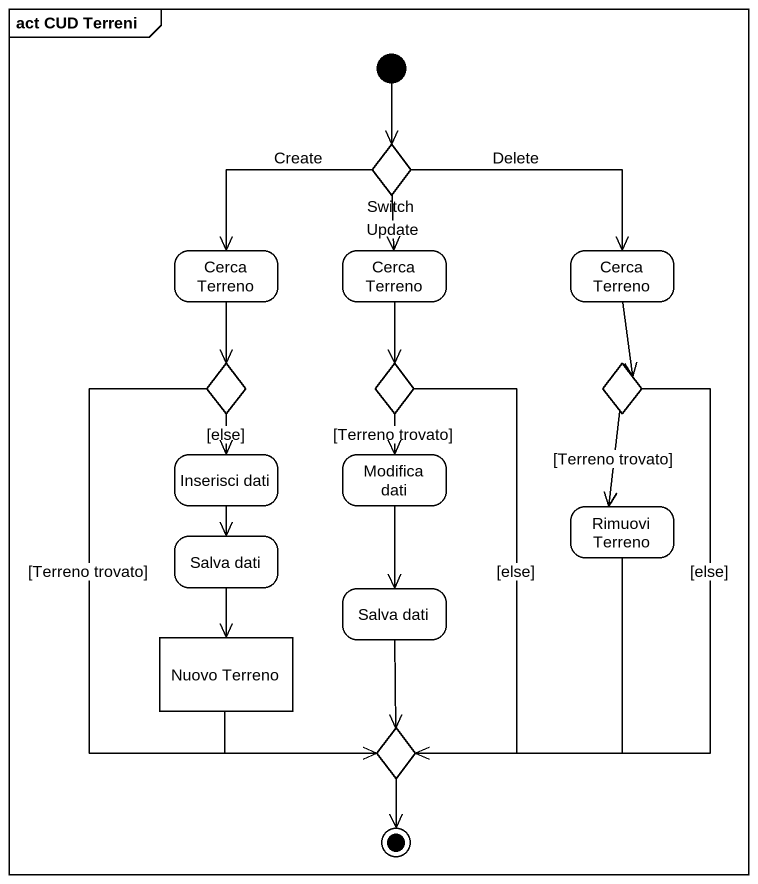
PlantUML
@startuml
mainframe act CUD Terreni
hide empty description
state Switch <<choice>>
state "Cerca Terreno" as Cerca_Terreno
state "Cerca Terreno" as Cerca_Terreno_2
state "Cerca Terreno" as Cerca_Terreno_3
state choice1 <<choice>>
state choice2 <<choice>>
state choice3 <<choice>>
state "Inserisci dati" as Inserisci_dati
state "Modifica dati" as Modifica_dati
state "Rimuovi Terreno" as Rimuovi_Terreno
state "Salva dati" as Salva_dati
state "Nuovo Terreno" as Nuovo_Terreno <<object>>
state "Salva dati" as Salva_dati_2
state choice4 <<choice>>
[*] --> Switch
Switch --> Cerca_Terreno : Create
Switch --> Cerca_Terreno_2 : Update
Switch -right-> Cerca_Terreno_3 : Delete
Cerca_Terreno --> choice1
Cerca_Terreno_2 --> choice2
Cerca_Terreno_3 --> choice3
choice1 --> Inserisci_dati : [else]
choice1 --> choice4 : [Terreno trovato]
choice2 --> Modifica_dati : [Terreno trovato]
choice2 --> choice4 : [else]
choice3 --> Rimuovi_Terreno : [Terreno trovato]
choice3 --> choice4 : [else]
Inserisci_dati --> Salva_dati
Modifica_dati --> Salva_dati_2
Rimuovi_Terreno --> choice4
Salva_dati --> Nuovo_Terreno
Nuovo_Terreno -right-> choice4
Salva_dati_2 --> choice4
choice4 --> [*]
@enduml
